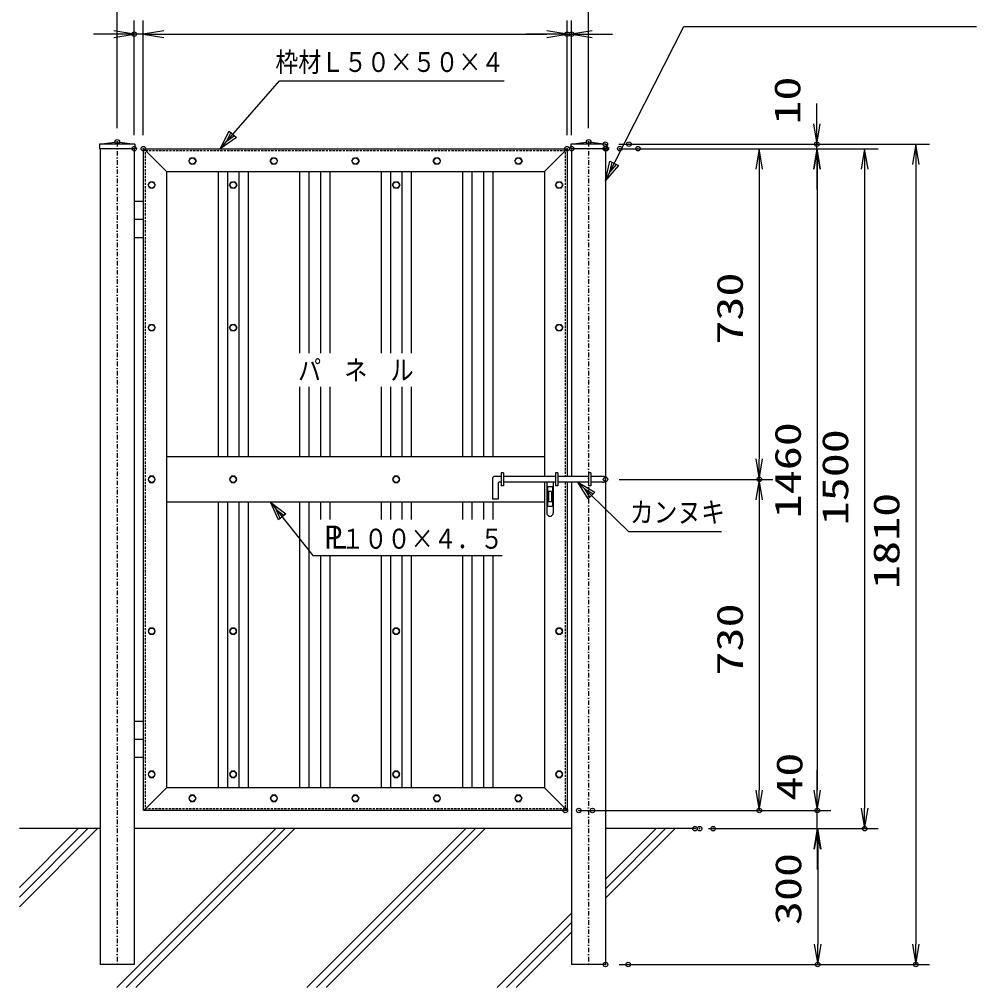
# Model space of a CAD drawing. Units: millimetres, scale not verified. Extents: x -4425 to 4425, y -3150 to 3150.
# Drawn here: x -2779 to -667, y -463 to 1673 of the extents above; entities that cross this region are included whole.
import ezdxf
from ezdxf.enums import TextEntityAlignment as Align

# ---------------------------------------------------------------- set-up
doc = ezdxf.new("R2010")
doc.units = ezdxf.units.MM
doc.header["$LTSCALE"] = 20
doc.header["$PDMODE"] = 32
doc.header["$PDSIZE"] = 10
doc.linetypes.add('USER1', pattern=[1.01, 0.5, -0.25, 0.01, -0.25])
doc.linetypes.add('USER2', pattern=[0.375, 0.25, -0.125])
for name, color, linetype, lineweight in [('0-0_1', 7, 'Continuous', 25), ('0-1_2', 7, 'Continuous', 25), ('0-3_0', 1, 'Continuous', 25)]:
    doc.layers.add(name, color=color, linetype=linetype, lineweight=lineweight)
doc.layers.add('0-4_DEFPOINTS', color=7, linetype='Continuous')
doc.styles.add('ＭＳ ゴシック', font='')
doc.styles.get('ＭＳ ゴシック').set_extended_font_data('MS Gothic')

# ---------------------------------------------------------------- blocks, each defined once
blk = doc.blocks.new('DARROWS')
at = {"layer": '0-3_0', "color": 2}
blk.add_line((0, 0), (-19.982, 0), dxfattribs=at)
blk.add_lwpolyline([(-20, -3.333), (0, 0), (-20, 3.333)], dxfattribs=at)

msp = doc.modelspace()

# ---------------------------------------------------------------- linework, layer by layer
at = {"layer": '0-0_1', "color": 4}
for p, q in [((-1485.39, 1317.71), (-1312.44, 1657.37)), ((-1312.44, 1657.37), (-666.59, 1657.37)), ((-2225.13, 608.17), (-2131.03, 490.05)), ((-2131.03, 490.05), (-1713.22, 490.05)), ((-2648.95, -112.33), (-2778.95, -242.32)), ((-2627.76, -112.33), (-2778.95, -263.51)), ((-2606.57, -112.33), (-2778.95, -284.71)), ((-2213.33, -112.33), (-2564.16, -463.16)), ((-2192.13, -112.33), (-2542.96, -463.16)), ((-2170.94, -112.33), (-2521.77, -463.16)), ((-1793.7, -112.33), (-2144.53, -463.16)), ((-1772.51, -112.33), (-2123.34, -463.16)), ((-1751.31, -112.33), (-2102.14, -463.16)), ((-1374.07, -112.33), (-1485.39, -223.64)), ((-1352.88, -112.33), (-1485.39, -244.84)), ((-1331.69, -112.33), (-1485.39, -266.03)), ((-1560.32, -298.58), (-1724.91, -463.16)), ((-1560.32, -319.77), (-1703.71, -463.16)), ((-1560.32, -340.96), (-1682.52, -463.16))]:
    msp.add_line(p, q, dxfattribs=at)
at = {"layer": '0-0_1'}
for p, q in [((-2601.91, 1397.6), (-2562.95, 1402.6)), ((-2601.91, 1397.6), (-2601.91, 1387.61)), ((-2523.98, 1397.6), (-2601.91, 1397.6)), ((-2562.95, 1402.6), (-2523.98, 1397.6)), ((-1561.82, 1397.6), (-1561.82, 1387.61)), ((-1522.86, 1402.6), (-1483.89, 1397.6)), ((-1483.89, 1397.6), (-1483.89, 1387.61)), ((-2523.98, 1387.61), (-2601.91, 1387.61)), ((-2600.41, 1387.61), (-2600.41, -412.06)), ((-2525.48, 1387.61), (-2525.48, -412.06)), ((-2505.48, 1387.61), (-2505.48, -72.36)), ((-2504.48, 1387.61), (-1570.32, 1387.61)), ((-2454.53, 1337.65), (-2504.48, 1387.61)), ((-1620.27, 1337.65), (-1570.32, 1387.61)), ((-1570.32, 1387.61), (-1570.31, 664.62)), ((-1483.89, 1387.61), (-1561.82, 1387.61)), ((-1560.32, 1387.61), (-1560.32, 664.62)), ((-1485.39, 1387.61), (-1485.39, -412.06)), ((-2454.53, 1337.65), (-2454.53, -22.41)), ((-2454.53, 1337.65), (-1620.27, 1337.65)), ((-2340.34, 1337.65), (-2340.34, 708.08)), ((-2319.69, 1337.65), (-2319.69, 708.08)), ((-2294.63, 1337.65), (-2294.63, 708.08)), ((-2273.98, 1337.65), (-2273.98, 708.08)), ((-2160.5, 1337.65), (-2160.5, 936.27)), ((-2139.85, 1337.65), (-2139.85, 936.27)), ((-2114.79, 1337.65), (-2114.79, 936.27)), ((-2094.14, 1337.65), (-2094.14, 936.27)), ((-1980.66, 1337.65), (-1980.66, 936.27)), ((-1960.01, 1337.65), (-1960.01, 936.27)), ((-1934.95, 1337.65), (-1934.95, 936.27)), ((-1914.3, 1337.65), (-1914.3, 936.27)), ((-1800.82, 1337.65), (-1800.82, 708.08)), ((-1780.17, 1337.65), (-1780.17, 708.08)), ((-1755.11, 1337.65), (-1755.11, 708.08)), ((-1734.46, 1337.65), (-1734.46, 708.08)), ((-1620.27, 1337.65), (-1620.27, 664.62)), ((-2505.48, 1271.01), (-2525.48, 1271.01)), ((-2505.48, 1231.04), (-2525.48, 1231.04)), ((-2505.48, 1191.08), (-2525.48, 1191.08)), ((-2160.5, 862.4), (-2160.5, 708.08)), ((-2139.85, 862.4), (-2139.85, 708.08)), ((-2114.79, 862.4), (-2114.79, 708.08)), ((-2094.14, 862.4), (-2094.14, 708.08)), ((-1980.66, 862.4), (-1980.66, 708.08)), ((-1960.01, 862.4), (-1960.01, 708.08)), ((-1934.95, 862.4), (-1934.95, 708.08)), ((-1914.3, 862.4), (-1914.3, 708.08)), ((-1620.27, 708.08), (-2454.53, 708.08)), ((-1715.69, 664.62), (-1730.17, 664.62)), ((-1715.69, 672.61), (-1715.69, 643.64)), ((-1710.69, 672.61), (-1715.69, 672.61)), ((-1595.79, 664.62), (-1710.69, 664.62)), ((-1595.79, 672.61), (-1595.79, 643.64)), ((-1590.8, 672.61), (-1595.79, 672.61)), ((-1590.8, 672.61), (-1590.8, 643.64)), ((-1522.86, 664.62), (-1590.8, 664.62)), ((-1522.86, 672.61), (-1522.86, 643.64)), ((-1517.86, 672.61), (-1522.86, 672.61)), ((-1517.86, 672.61), (-1517.86, 643.64)), ((-1491.88, 664.62), (-1517.86, 664.62)), ((-1735.17, 659.62), (-1735.17, 614.66)), ((-1722.18, 650.63), (-1721.18, 651.63)), ((-1722.18, 650.63), (-1722.18, 614.66)), ((-1715.69, 651.63), (-1721.18, 651.63)), ((-1595.79, 651.63), (-1710.69, 651.63)), ((-1620.27, 651.63), (-1620.27, -22.41)), ((-1615.27, 651.63), (-1615.27, 583.94)), ((-1613.28, 641.52), (-1613.28, 598.23)), ((-1602.79, 641.52), (-1613.28, 641.52)), ((-1602.79, 641.52), (-1602.79, 598.23)), ((-1600.79, 651.63), (-1600.79, 583.94)), ((-1590.8, 643.64), (-1595.79, 643.64)), ((-1522.86, 651.63), (-1590.8, 651.63)), ((-1570.31, 651.63), (-1570.31, -72.36)), ((-1560.32, 651.63), (-1560.32, -412.06)), ((-1517.86, 643.64), (-1522.86, 643.64)), ((-1491.88, 651.63), (-1517.86, 651.63)), ((-1604.78, 631.53), (-1611.28, 631.53)), ((-1611.28, 631.53), (-1611.28, 608.22)), ((-1604.78, 631.53), (-1604.78, 608.22)), ((-1620.27, 608.17), (-2454.53, 608.17)), ((-2340.34, 608.17), (-2340.34, -22.41)), ((-2319.69, 608.17), (-2319.69, -22.41)), ((-2294.63, 608.17), (-2294.63, -22.41)), ((-2273.98, 608.17), (-2273.98, -22.41)), ((-2160.5, 608.17), (-2160.5, -22.41)), ((-2139.85, 608.17), (-2139.85, -22.41)), ((-2114.79, 608.17), (-2114.79, 569.35)), ((-2094.14, 608.17), (-2094.14, 569.35)), ((-1980.66, 608.17), (-1980.66, 569.35)), ((-1960.01, 608.17), (-1960.01, 569.35)), ((-1934.95, 608.17), (-1934.95, 569.35)), ((-1914.3, 608.17), (-1914.3, 569.35)), ((-1800.82, 608.17), (-1800.82, 569.35)), ((-1780.17, 608.17), (-1780.17, 569.35)), ((-1755.11, 608.17), (-1755.11, 569.35)), ((-1722.18, 614.66), (-1735.17, 614.66)), ((-1734.46, 608.17), (-1734.46, 569.35)), ((-1602.79, 598.23), (-1613.28, 598.23)), ((-1604.78, 608.22), (-1611.28, 608.22)), ((-2114.79, 490.05), (-2114.79, -22.41)), ((-2094.14, 490.05), (-2094.14, -22.41)), ((-1980.66, 490.05), (-1980.66, -22.41)), ((-1960.01, 490.05), (-1960.01, -22.41)), ((-1934.95, 490.05), (-1934.95, -22.41)), ((-1914.3, 490.05), (-1914.3, -22.41)), ((-1800.82, 490.05), (-1800.82, -22.41)), ((-1780.17, 490.05), (-1780.17, -22.41)), ((-1755.11, 490.05), (-1755.11, -22.41)), ((-1734.46, 490.05), (-1734.46, -22.41)), ((-2505.48, 124.17), (-2525.48, 124.17)), ((-2505.48, 84.2), (-2525.48, 84.2)), ((-2505.48, 44.24), (-2525.48, 44.24)), ((-2454.53, -22.41), (-2504.48, -72.36)), ((-1620.27, -22.41), (-2454.53, -22.41)), ((-1620.27, -22.41), (-1570.31, -72.36)), ((-1570.31, -72.36), (-2504.48, -72.36)), ((-2600.41, -112.33), (-2778.95, -112.33)), ((-1560.32, -112.33), (-2525.48, -112.33)), ((-1287.94, -112.33), (-1485.39, -112.33)), ((-2525.48, -412.06), (-2600.41, -412.06)), ((-1485.39, -412.06), (-1560.32, -412.06))]:
    msp.add_line(p, q, dxfattribs=at)
at = {"layer": '0-0_1', "color": 4, "linetype": 'USER1'}
for p, q in [((-2562.95, 1402.6), (-2562.95, -412.06)), ((-1522.86, 1402.6), (-1522.86, -412.06))]:
    msp.add_line(p, q, dxfattribs=at)
at = {"layer": '0-0_1', "linetype": 'USER2'}
for p, q in [((-2501.49, 1387.61), (-2501.49, -72.36)), ((-2500.49, 1383.61), (-1574.31, 1383.61)), ((-1574.31, 1387.61), (-1574.31, 664.62)), ((-1574.31, 651.63), (-1574.31, -72.36)), ((-1574.31, -68.36), (-2500.49, -68.36))]:
    msp.add_line(p, q, dxfattribs=at)
at = {"layer": '0-0_1', "color": 4}
for points in [[(-2335.6, 1387.61), (-2204.75, 1537.47), (-1708.9, 1537.47)], [(-2304.05, 1415.77), (-2321.8, 1403.41), (-2311.96, 1422.67)], [(-1461.68, 1352.73), (-1475.87, 1336.41), (-1471.02, 1357.49)], [(-1546.57, 651.63), (-1434.84, 543.3), (-1229.33, 543.3)], [(-1520.1, 618.65), (-1531.51, 637.02), (-1512.79, 626.19)], [(-2203.08, 572.08), (-2212.05, 591.76), (-2194.88, 578.61)]]:
    msp.add_lwpolyline(points, dxfattribs=at)
for points in [[(-2300.1, 1412.32), (-2335.6, 1387.61), (-2315.91, 1426.12)], [(-1457, 1350.35), (-1485.39, 1317.71), (-1475.7, 1359.87)], [(-1523.75, 614.89), (-1546.57, 651.63), (-1509.14, 629.95)], [(-2207.19, 568.81), (-2225.13, 608.17), (-2190.78, 581.88)]]:
    msp.add_lwpolyline(points, close=True, dxfattribs=at)
at = {"layer": '0-0_1'}
for points in [[(-1483.89, 1397.6), (-1561.82, 1397.6), (-1522.86, 1402.6)], [(-1710.69, 672.61), (-1710.69, 643.64), (-1715.69, 643.64)]]:
    msp.add_lwpolyline(points, dxfattribs=at)
for centre, radius, start, end in [((-1730.17, 659.62), 5, 90.00131, 180), ((-1491.88, 658.12), 6.49, 270, 90), ((-1608.03, 583.94), 7.24, 180, 0)]:
    msp.add_arc(centre, radius, start, end, dxfattribs=at)
at = {"layer": '0-1_2'}
for points in [[(-2389.09, 1360.63), (-2393.08, 1353.71), (-2401.08, 1353.71), (-2405.07, 1360.63), (-2401.08, 1367.55), (-2393.08, 1367.55)], [(-2209.25, 1360.63), (-2213.24, 1353.71), (-2221.24, 1353.71), (-2225.23, 1360.63), (-2221.24, 1367.55), (-2213.24, 1367.55)], [(-2029.41, 1360.63), (-2033.4, 1353.71), (-2041.4, 1353.71), (-2045.39, 1360.63), (-2041.4, 1367.55), (-2033.4, 1367.55)], [(-1849.57, 1360.63), (-1853.56, 1353.71), (-1861.56, 1353.71), (-1865.55, 1360.63), (-1861.56, 1367.55), (-1853.56, 1367.55)], [(-1669.73, 1360.63), (-1673.72, 1353.71), (-1681.72, 1353.71), (-1685.71, 1360.63), (-1681.72, 1367.55), (-1673.72, 1367.55)], [(-2479.01, 1307.68), (-2483, 1300.76), (-2491, 1300.76), (-2494.99, 1307.68), (-2491, 1314.6), (-2483, 1314.6)], [(-2299.17, 1307.68), (-2303.16, 1300.76), (-2311.16, 1300.76), (-2315.15, 1307.68), (-2311.16, 1314.6), (-2303.16, 1314.6)], [(-1939.49, 1307.68), (-1943.48, 1300.76), (-1951.48, 1300.76), (-1955.47, 1307.68), (-1951.48, 1314.6), (-1943.48, 1314.6)], [(-1579.81, 1307.68), (-1583.8, 1300.76), (-1591.8, 1300.76), (-1595.79, 1307.68), (-1591.8, 1314.6), (-1583.8, 1314.6)], [(-2479.01, 992.96), (-2483, 986.04), (-2491, 986.04), (-2494.99, 992.96), (-2491, 999.88), (-2483, 999.88)], [(-2299.17, 992.96), (-2303.16, 986.04), (-2311.16, 986.04), (-2315.15, 992.96), (-2311.16, 999.88), (-2303.16, 999.88)], [(-1579.81, 992.96), (-1583.8, 986.04), (-1591.8, 986.04), (-1595.79, 992.96), (-1591.8, 999.88), (-1583.8, 999.88)], [(-2479.01, 658.12), (-2483, 665.04), (-2491, 665.04), (-2494.99, 658.12), (-2491, 651.2), (-2483, 651.2)], [(-2299.17, 658.12), (-2303.16, 665.04), (-2311.16, 665.04), (-2315.15, 658.12), (-2311.16, 651.2), (-2303.16, 651.2)], [(-1939.49, 658.12), (-1943.48, 665.04), (-1951.48, 665.04), (-1955.47, 658.12), (-1951.48, 651.2), (-1943.48, 651.2)], [(-2479.01, 323.29), (-2483, 330.21), (-2491, 330.21), (-2494.99, 323.29), (-2491, 316.37), (-2483, 316.37)], [(-2299.17, 323.29), (-2303.16, 330.21), (-2311.16, 330.21), (-2315.15, 323.29), (-2311.16, 316.37), (-2303.16, 316.37)], [(-1939.49, 323.29), (-1943.48, 330.21), (-1951.48, 330.21), (-1955.47, 323.29), (-1951.48, 316.37), (-1943.48, 316.37)], [(-1579.81, 323.29), (-1583.8, 330.21), (-1591.8, 330.21), (-1595.79, 323.29), (-1591.8, 316.37), (-1583.8, 316.37)], [(-2479.01, 7.57), (-2483, 14.49), (-2491, 14.49), (-2494.99, 7.57), (-2491, 0.65), (-2483, 0.65)], [(-2299.17, 7.57), (-2303.16, 14.49), (-2311.16, 14.49), (-2315.15, 7.57), (-2311.16, 0.65), (-2303.16, 0.65)], [(-1939.49, 7.57), (-1943.48, 14.49), (-1951.48, 14.49), (-1955.47, 7.57), (-1951.48, 0.65), (-1943.48, 0.65)], [(-1579.81, 7.57), (-1583.8, 14.49), (-1591.8, 14.49), (-1595.79, 7.57), (-1591.8, 0.65), (-1583.8, 0.65)], [(-2389.09, -45.39), (-2393.08, -38.46), (-2401.08, -38.46), (-2405.07, -45.39), (-2401.08, -52.31), (-2393.08, -52.31)], [(-2209.25, -45.39), (-2213.24, -38.46), (-2221.24, -38.46), (-2225.23, -45.39), (-2221.24, -52.31), (-2213.24, -52.31)], [(-2029.41, -45.39), (-2033.4, -38.46), (-2041.4, -38.46), (-2045.39, -45.39), (-2041.4, -52.31), (-2033.4, -52.31)], [(-1849.57, -45.39), (-1853.56, -38.46), (-1861.56, -38.46), (-1865.55, -45.39), (-1861.56, -52.31), (-1853.56, -52.31)], [(-1669.73, -45.39), (-1673.72, -38.46), (-1681.72, -38.46), (-1685.71, -45.39), (-1681.72, -52.31), (-1673.72, -52.31)]]:
    msp.add_lwpolyline(points, close=True, dxfattribs=at)
for centre in [(-2397.08, 1360.63), (-2217.24, 1360.63), (-2037.4, 1360.63), (-1857.56, 1360.63), (-1677.72, 1360.63), (-2487, 1307.68), (-2307.16, 1307.68), (-1947.48, 1307.68), (-1587.8, 1307.68), (-2487, 992.96), (-2307.16, 992.96), (-1587.8, 992.96), (-2487, 658.12), (-2307.16, 658.12), (-1947.48, 658.12), (-2487, 323.29), (-2307.16, 323.29), (-1947.48, 323.29), (-1587.8, 323.29), (-2487, 7.57), (-2307.16, 7.57), (-1947.48, 7.57), (-1587.8, 7.57), (-2397.08, -45.39), (-2217.24, -45.39), (-2037.4, -45.39), (-1857.56, -45.39), (-1677.72, -45.39)]:
    msp.add_circle(centre, 6.92, dxfattribs=at)
at = {"layer": '0-3_0'}
for p, q in [((-2562.95, 1432.6), (-2562.95, 1778.69)), ((-1522.86, 1432.6), (-1522.86, 1778.69)), ((-2525.48, 1417.61), (-2525.48, 1670.28)), ((-2505.48, 1417.61), (-2505.48, 1670.28)), ((-2505.48, 1417.61), (-2505.48, 1670.28)), ((-1570.32, 1417.61), (-1570.32, 1670.28)), ((-1570.32, 1417.61), (-1570.32, 1670.28)), ((-1560.32, 1417.61), (-1560.32, 1670.28)), ((-1455.89, 1397.6), (-989.33, 1397.6)), ((-1403.89, 1397.6), (-770.74, 1397.6)), ((-1455.89, 1387.61), (-989.33, 1387.61)), ((-1453.89, 1387.61), (-1116.26, 1387.61)), ((-1423.89, 1387.61), (-988.27, 1387.61)), ((-1383.89, 1387.61), (-883.71, 1387.61)), ((-1455.39, 658.08), (-1116.26, 658.08)), ((-1455.39, 658.08), (-1116.26, 658.08)), ((-1544.31, -72.36), (-1116.26, -72.36)), ((-1514.31, -72.36), (-988.27, -72.36)), ((-1484.31, -72.36), (-988.27, -72.36)), ((-1257.94, -112.33), (-988.27, -112.33)), ((-1247.94, -112.33), (-883.71, -112.33)), ((-1217.94, -112.33), (-987.33, -112.33)), ((-1455.39, -412.06), (-987.33, -412.06)), ((-1405.39, -412.06), (-770.74, -412.06))]:
    msp.add_line(p, q, dxfattribs=at)
at = {"layer": '0-3_0', "color": 2}
for p, q in [((-2570.48, 1640.28), (-2615.48, 1640.28)), ((-2505.48, 1640.28), (-2525.48, 1640.28)), ((-2460.48, 1640.28), (-1615.32, 1640.28)), ((-2460.48, 1640.28), (-2415.48, 1640.28)), ((-1615.32, 1640.28), (-1660.32, 1640.28)), ((-1570.32, 1640.28), (-1560.32, 1640.28)), ((-1515.32, 1640.28), (-1470.32, 1640.28)), ((-1019.33, 1442.6), (-1019.33, 1487.6)), ((-1019.33, 1387.61), (-1019.33, 1397.6)), ((-800.74, 1352.6), (-800.74, -367.06)), ((-1146.26, 1342.61), (-1146.26, 703.08)), ((-1019.33, 1342.61), (-1019.33, 1297.61)), ((-1018.27, 1342.61), (-1018.27, -27.36)), ((-913.71, 1342.61), (-913.71, -67.33)), ((-1146.26, 613.08), (-1146.26, -27.36)), ((-1018.27, -27.36), (-1018.27, 17.64)), ((-1018.27, -112.33), (-1018.27, -72.36)), ((-1018.27, -157.33), (-1018.27, -202.33)), ((-1017.33, -157.33), (-1017.33, -367.06))]:
    msp.add_line(p, q, dxfattribs=at)
at = {"layer": '0-3_0', "color": 7}
msp.add_line((-2523.98, 1397.6), (-2523.98, 1387.61), dxfattribs=at)
at = {"layer": '0-4_DEFPOINTS'}
for p in [(-2525.48, 1640.28), (-1570.32, 1640.28), (-1560.32, 1640.28), (-2562.95, 1402.6), (-2525.48, 1387.61), (-2505.48, 1387.61), (-1570.32, 1387.61), (-1560.32, 1387.61), (-1522.86, 1402.6), (-1485.89, 1397.6), (-1485.89, 1387.61), (-1483.89, 1387.61), (-1453.89, 1387.61), (-1433.89, 1397.6), (-1413.89, 1387.61), (-1019.33, 1397.6), (-1485.39, 658.08), (-1146.26, 658.08), (-1574.31, -72.36), (-1544.31, -72.36), (-1514.31, -72.36), (-1146.26, -72.36), (-1018.27, -72.36), (-1287.94, -112.33), (-1277.94, -112.33), (-1247.94, -112.33), (-913.71, -112.33), (-1485.39, -412.06), (-1435.39, -412.06), (-1017.33, -412.06), (-800.74, -412.06)]:
    msp.add_point(p, dxfattribs=at)

# ---------------------------------------------------------------- block references
at = {"layer": '0-3_0', "xscale": 2.25, "yscale": 2.25}
for p in [(-2525.48, 1640.28), (-1570.32, 1640.28), (-1570.32, 1640.28)]:
    msp.add_blockref('DARROWS', p, dxfattribs=at)
for p, rotation in [((-2505.48, 1640.28), 180), ((-2505.48, 1640.28), 180), ((-1560.32, 1640.28), 180), ((-1019.33, 1397.6), 270), ((-800.74, 1397.6), 90), ((-1146.26, 1387.61), 90), ((-1019.33, 1387.61), 90), ((-1018.27, 1387.61), 90), ((-913.71, 1387.61), 90), ((-1146.26, 658.08), 270), ((-1146.26, 658.08), 90), ((-1146.26, -72.36), 270), ((-1018.27, -72.36), 270), ((-1018.27, -72.36), 270), ((-913.71, -112.33), 270), ((-1018.27, -112.33), 90), ((-1017.33, -112.33), 90), ((-1017.33, -412.06), 270), ((-800.74, -412.06), 270)]:
    msp.add_blockref('DARROWS', p, dxfattribs=dict(at, rotation=rotation))

# ---------------------------------------------------------------- texts
at = {"layer": '0-0_1', "color": 4, "style": 'ＭＳ ゴシック', "width": 0.85}
for s, height, p in [('枠材Ｌ５０×５０×４', 43.55, (-2213.87, 1543.84)), ('パ\u3000ネ\u3000ル', 44.01, (-2164.04, 863.84)), ('カンヌキ', 45.16, (-1431.61, 549.41)), ('Ｐ', 50.44, (-2115.4, 490.44)), ('Ｌ', 50.44, (-2103.42, 490.44)), ('１００×４．５', 44.13, (-2069.16, 491.91))]:
    msp.add_text(s, height=height, dxfattribs=at).set_placement(p, align=Align.BOTTOM_LEFT)
at = {"layer": '0-3_0', "color": 3, "style": 'ＭＳ ゴシック', "width": 1.35}
for s, p in [('10', (-1038.23, 1440.75)), ('730', (-1165.15, 955.34)), ('1460', (-1037.16, 572.12)), ('1500', (-932.61, 556.64)), ('1810', (-819.64, 416.27)), ('730', (-1165.15, 225.36)), ('40', (-1033.68, -50.75)), ('300', (-1036.23, -325.19))]:
    msp.add_text(s, height=57.77, rotation=90, dxfattribs=at).set_placement(p, align=Align.BOTTOM_LEFT)

doc.saveas('drawing.dxf')
